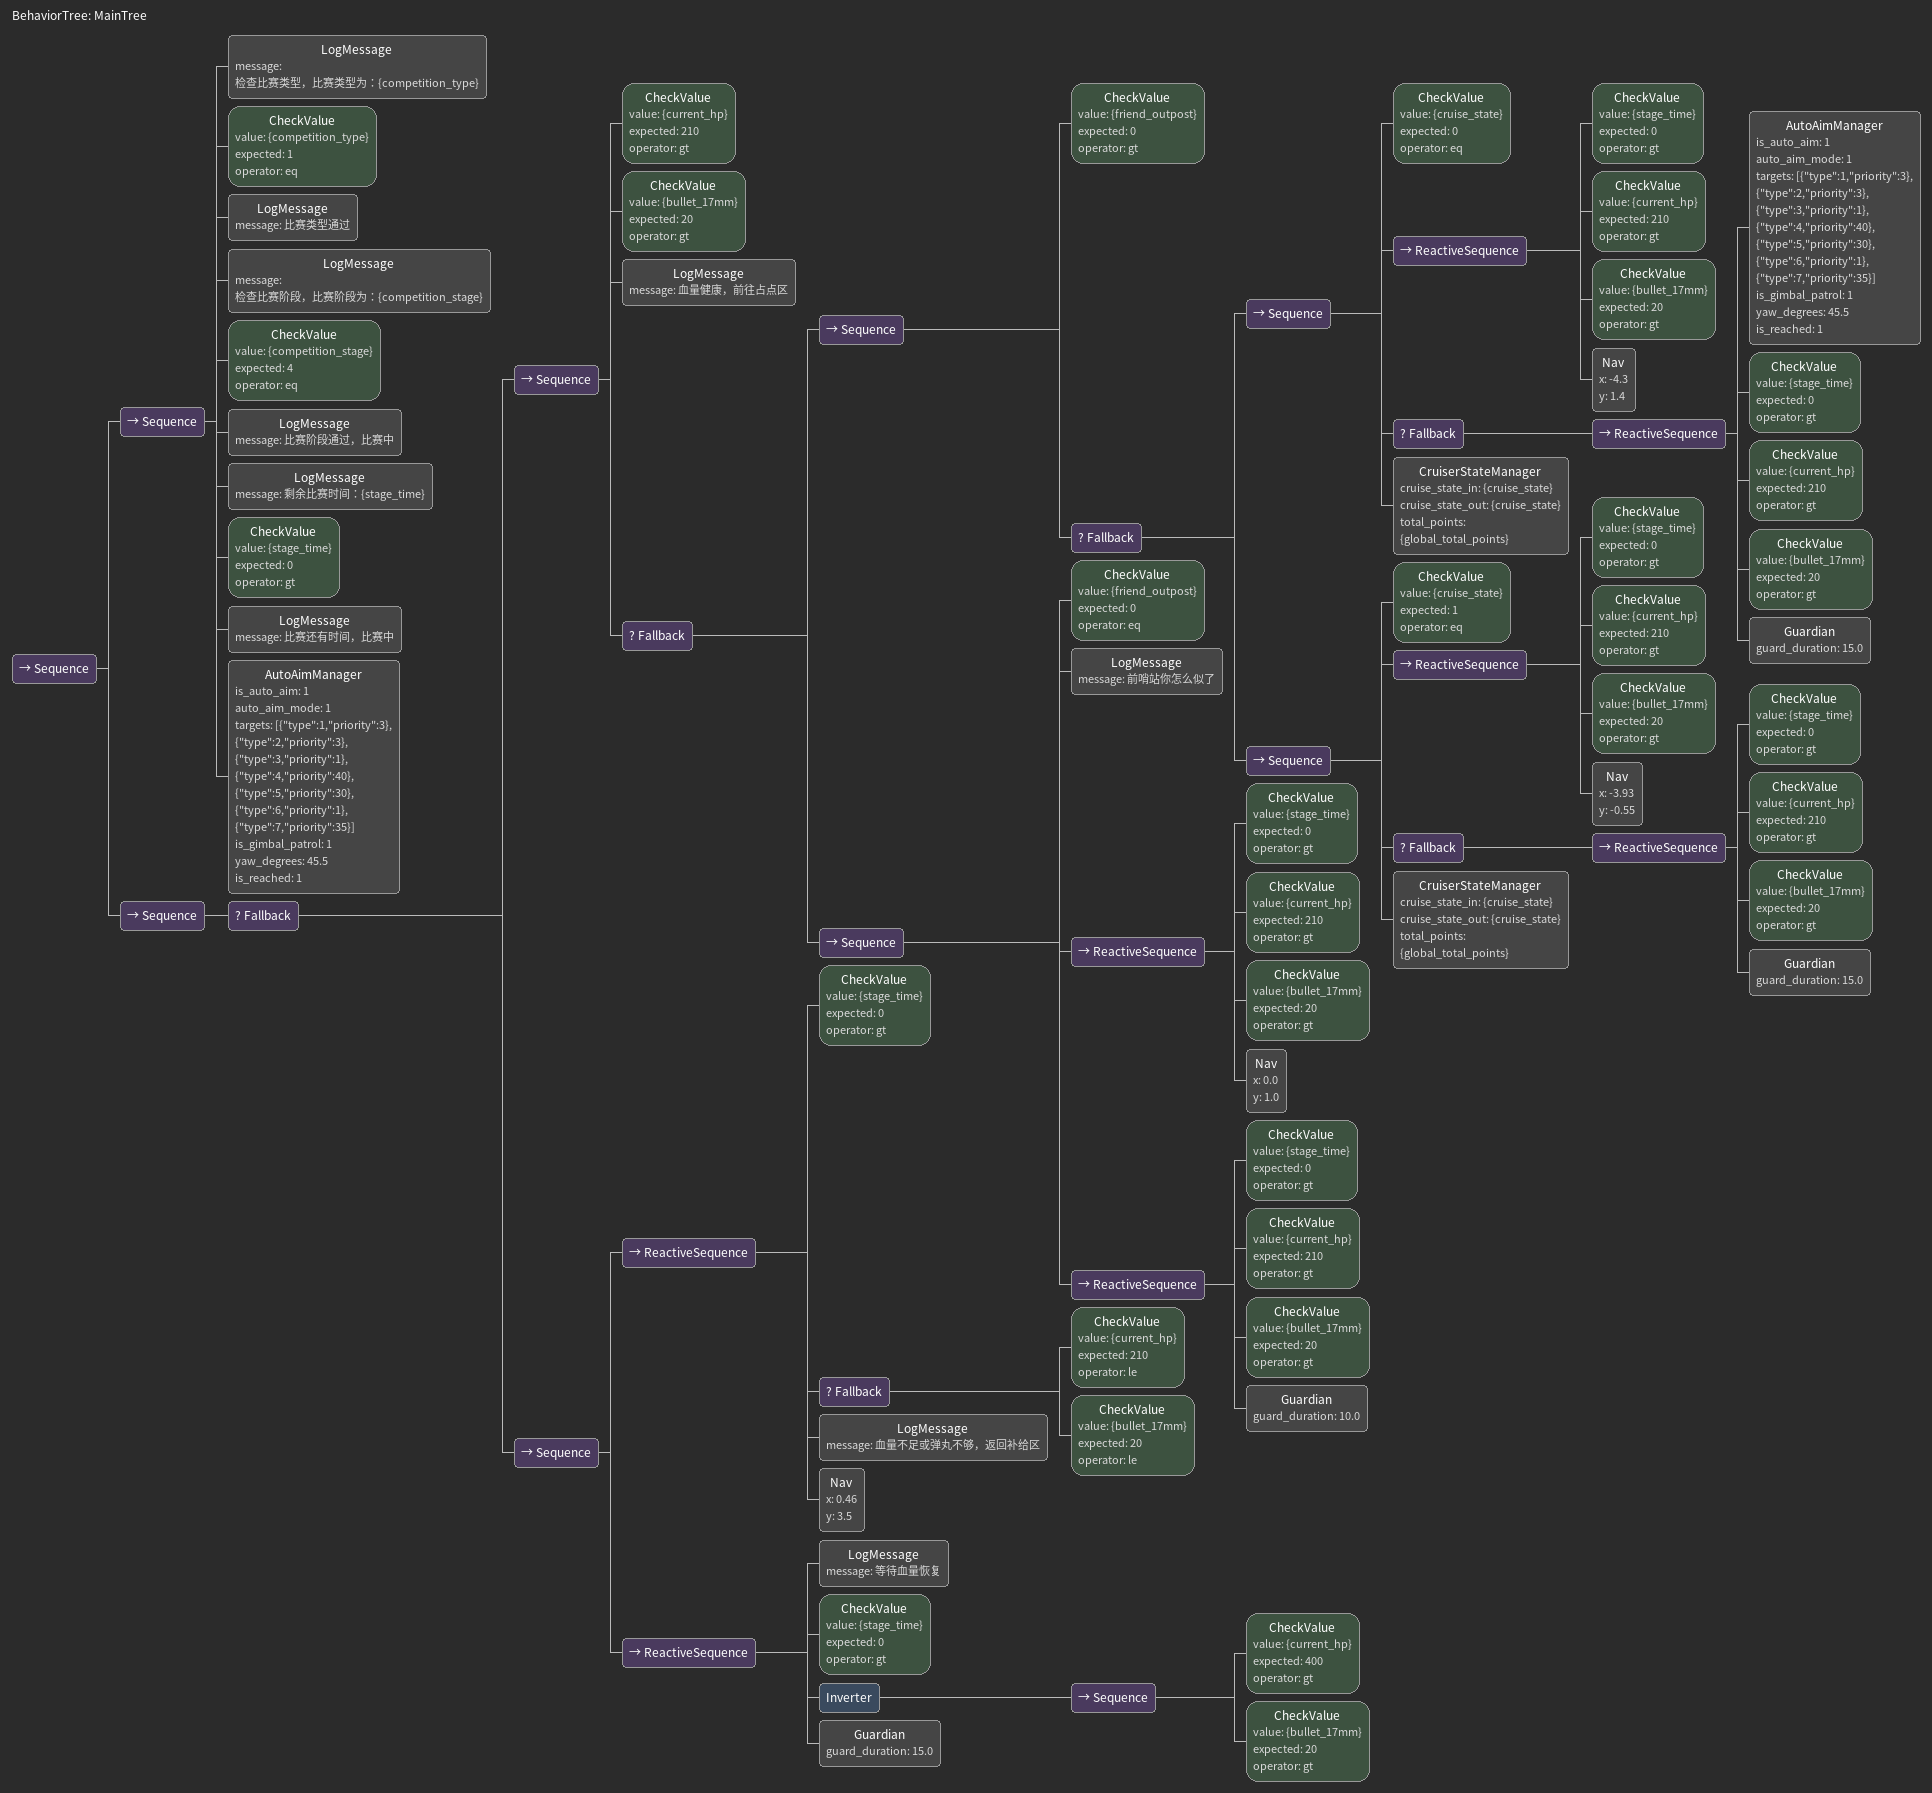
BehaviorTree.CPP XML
<?xml version="1.0" encoding="UTF-8"?>
<root BTCPP_format="4" main_tree_to_execute="MainTree">
  <!-- 主行为树 -->
  <BehaviorTree ID="MainTree">
    <Sequence>
        <Sequence>
            <!-- 赛前检查 - 使用单次初始化，数据由独立线程实时更新 -->
            <!-- 比赛类型检查 -->
            <LogMessage message="检查比赛类型，比赛类型为：{competition_type}"/>
            <CheckValue value="{competition_type}" expected="1" operator="eq"/>
            <LogMessage message="比赛类型通过"/>

            <!-- 比赛阶段检查 -->
            <LogMessage message="检查比赛阶段，比赛阶段为：{competition_stage}"/>
            <CheckValue value="{competition_stage}" expected="4" operator="eq"/>
            <LogMessage message="比赛阶段通过，比赛中"/>
            <!-- 剩余时间检查 -->
            <LogMessage message="剩余比赛时间：{stage_time}"/>
            <CheckValue value="{stage_time}" expected="0" operator="gt"/>
            <LogMessage message="比赛还有时间，比赛中"/>
            <AutoAimManager is_auto_aim = "1"
                            auto_aim_mode = "1"
                            targets='[{"type":1,"priority":3},
                                      {"type":2,"priority":3},
                                      {"type":3,"priority":1},
                                      {"type":4,"priority":40},
                                      {"type":5,"priority":30},
                                      {"type":6,"priority":1},
                                      {"type":7,"priority":35}]'
                            is_gimbal_patrol = "1"
                            yaw_degrees = "45.5"
                            is_reached = "1" />
        </Sequence>

        <Sequence>
          <Fallback> <!-- 血量分支判断-->
            <!-- 高血量分支 -->
            <Sequence>
                <CheckValue value="{current_hp}" expected="210" operator="gt"/>
                <CheckValue value="{bullet_17mm}" expected="20" operator="gt"/>
                <LogMessage message="血量健康，前往占点区"/>
                <Fallback>
                    <!-- 血量高且己方前哨站未被击毁 -->
                    <Sequence>
                        <CheckValue value="{friend_outpost}" expected="0" operator="gt"/>
                        <Fallback> <!-- 状态机的每一状态检查不通过返回false就进入下一状态 -->
                            <!-- 巡航点0: x="-4.3" y="1.4" -->
                            <Sequence>
                                <CheckValue value="{cruise_state}" expected="0" operator="eq"/>
                                <ReactiveSequence>
                                    <CheckValue value="{stage_time}" expected="0" operator="gt"/>
                                    <CheckValue value="{current_hp}" expected="210" operator="gt"/>
                                    <CheckValue value="{bullet_17mm}" expected="20" operator="gt"/>
                                    <Nav x="-4.3" y="1.4" />
                                </ReactiveSequence>
                                <Fallback>
                                    <ReactiveSequence>
                                        <AutoAimManager is_auto_aim = "1"
                                                        auto_aim_mode = "1"
                                                        targets='[{"type":1,"priority":3},
                                                                  {"type":2,"priority":3},
                                                                  {"type":3,"priority":1},
                                                                  {"type":4,"priority":40},
                                                                  {"type":5,"priority":30},
                                                                  {"type":6,"priority":1},
                                                                  {"type":7,"priority":35}]'
                                                        is_gimbal_patrol = "1"
                                                        yaw_degrees = "45.5"
                                                        is_reached = "1" />
                                        <CheckValue value="{stage_time}" expected="0" operator="gt"/>
                                        <CheckValue value="{current_hp}" expected="210" operator="gt"/>
                                        <CheckValue value="{bullet_17mm}" expected="20" operator="gt"/>
                                        <Guardian guard_duration = "15.0"/>
                                    </ReactiveSequence>
                                    <!-- 临时事件 触发条件：基于导航路径长的评估通过 -->
                                </Fallback>
                                <CruiserStateManager cruise_state_in = "{cruise_state}"
                                                    cruise_state_out = "{cruise_state}"
                                                    total_points = "{global_total_points}" />
                            </Sequence>

                            <!-- 巡航点1: x="5.1" y="-0.35" -->
                            <Sequence>
                                <CheckValue value="{cruise_state}" expected="1" operator="eq"/>
                                <ReactiveSequence>
                                    <CheckValue value="{stage_time}" expected="0" operator="gt"/>
                                    <CheckValue value="{current_hp}" expected="210" operator="gt"/>
                                    <CheckValue value="{bullet_17mm}" expected="20" operator="gt"/>
                                    <Nav x="-3.93" y="-0.55" />
                                </ReactiveSequence>
                                <Fallback>
                                    <ReactiveSequence>
                                        <CheckValue value="{stage_time}" expected="0" operator="gt"/>
                                        <CheckValue value="{current_hp}" expected="210" operator="gt"/>
                                        <CheckValue value="{bullet_17mm}" expected="20" operator="gt"/>
                                        <Guardian guard_duration = "15.0"/>
                                    </ReactiveSequence>
                                </Fallback>
                                <CruiserStateManager cruise_state_in = "{cruise_state}"
                                                    cruise_state_out = "{cruise_state}"
                                                    total_points = "{global_total_points}" />
                            </Sequence>
                        </Fallback>
                    </Sequence>

                    <!-- 血量高且己方前哨站被击毁 -->
                    <Sequence>
                        <CheckValue value="{friend_outpost}" expected="0" operator="eq"/>
                        <LogMessage message="前哨站你怎么似了"/>
                        <ReactiveSequence>
                            <CheckValue value="{stage_time}" expected="0" operator="gt"/>
                            <CheckValue value="{current_hp}" expected="210" operator="gt"/>
                            <CheckValue value="{bullet_17mm}" expected="20" operator="gt"/>
                            <Nav x="0.0" y="1.0" />
                        </ReactiveSequence>
                        <ReactiveSequence>
                            <CheckValue value="{stage_time}" expected="0" operator="gt"/>
                            <CheckValue value="{current_hp}" expected="210" operator="gt"/>
                            <CheckValue value="{bullet_17mm}" expected="20" operator="gt"/>
                            <Guardian guard_duration = "10.0"/>
                        </ReactiveSequence>
                    </Sequence>
                </Fallback>
            </Sequence>

            <!-- 低血量分支 -->
            <Sequence>
              <ReactiveSequence>
                <CheckValue value="{stage_time}" expected="0" operator="gt"/>
                <Fallback> <!-- 满足血量低或没有弹丸 -->
                  <CheckValue value="{current_hp}" expected="210" operator="le"/> <!-- le表示小于等于 -->
                  <CheckValue value="{bullet_17mm}" expected="20" operator="le"/>
                </Fallback>
                <LogMessage message="血量不足或弹丸不够，返回补给区"/>
                <Nav x="0.46" y="3.5" />
              </ReactiveSequence>
              <ReactiveSequence>
                <LogMessage message="等待血量恢复"/>
                <CheckValue value="{stage_time}" expected="0" operator="gt"/>
                <Inverter> <!-- 若不满足两条件，则返回success，继续在reactive sequence中循环，直到满足条件返回false 退出-->
                  <Sequence>
                    <CheckValue value="{current_hp}" expected="400" operator="gt"/> <!-- gt表示大于等于 -->
                    <CheckValue value="{bullet_17mm}" expected="20" operator="gt"/>
                  </Sequence>
                </Inverter>
                <Guardian guard_duration = "15.0"/>
              </ReactiveSequence>
            </Sequence>
          </Fallback>
        </Sequence>
    </Sequence>
  </BehaviorTree>

</root>
